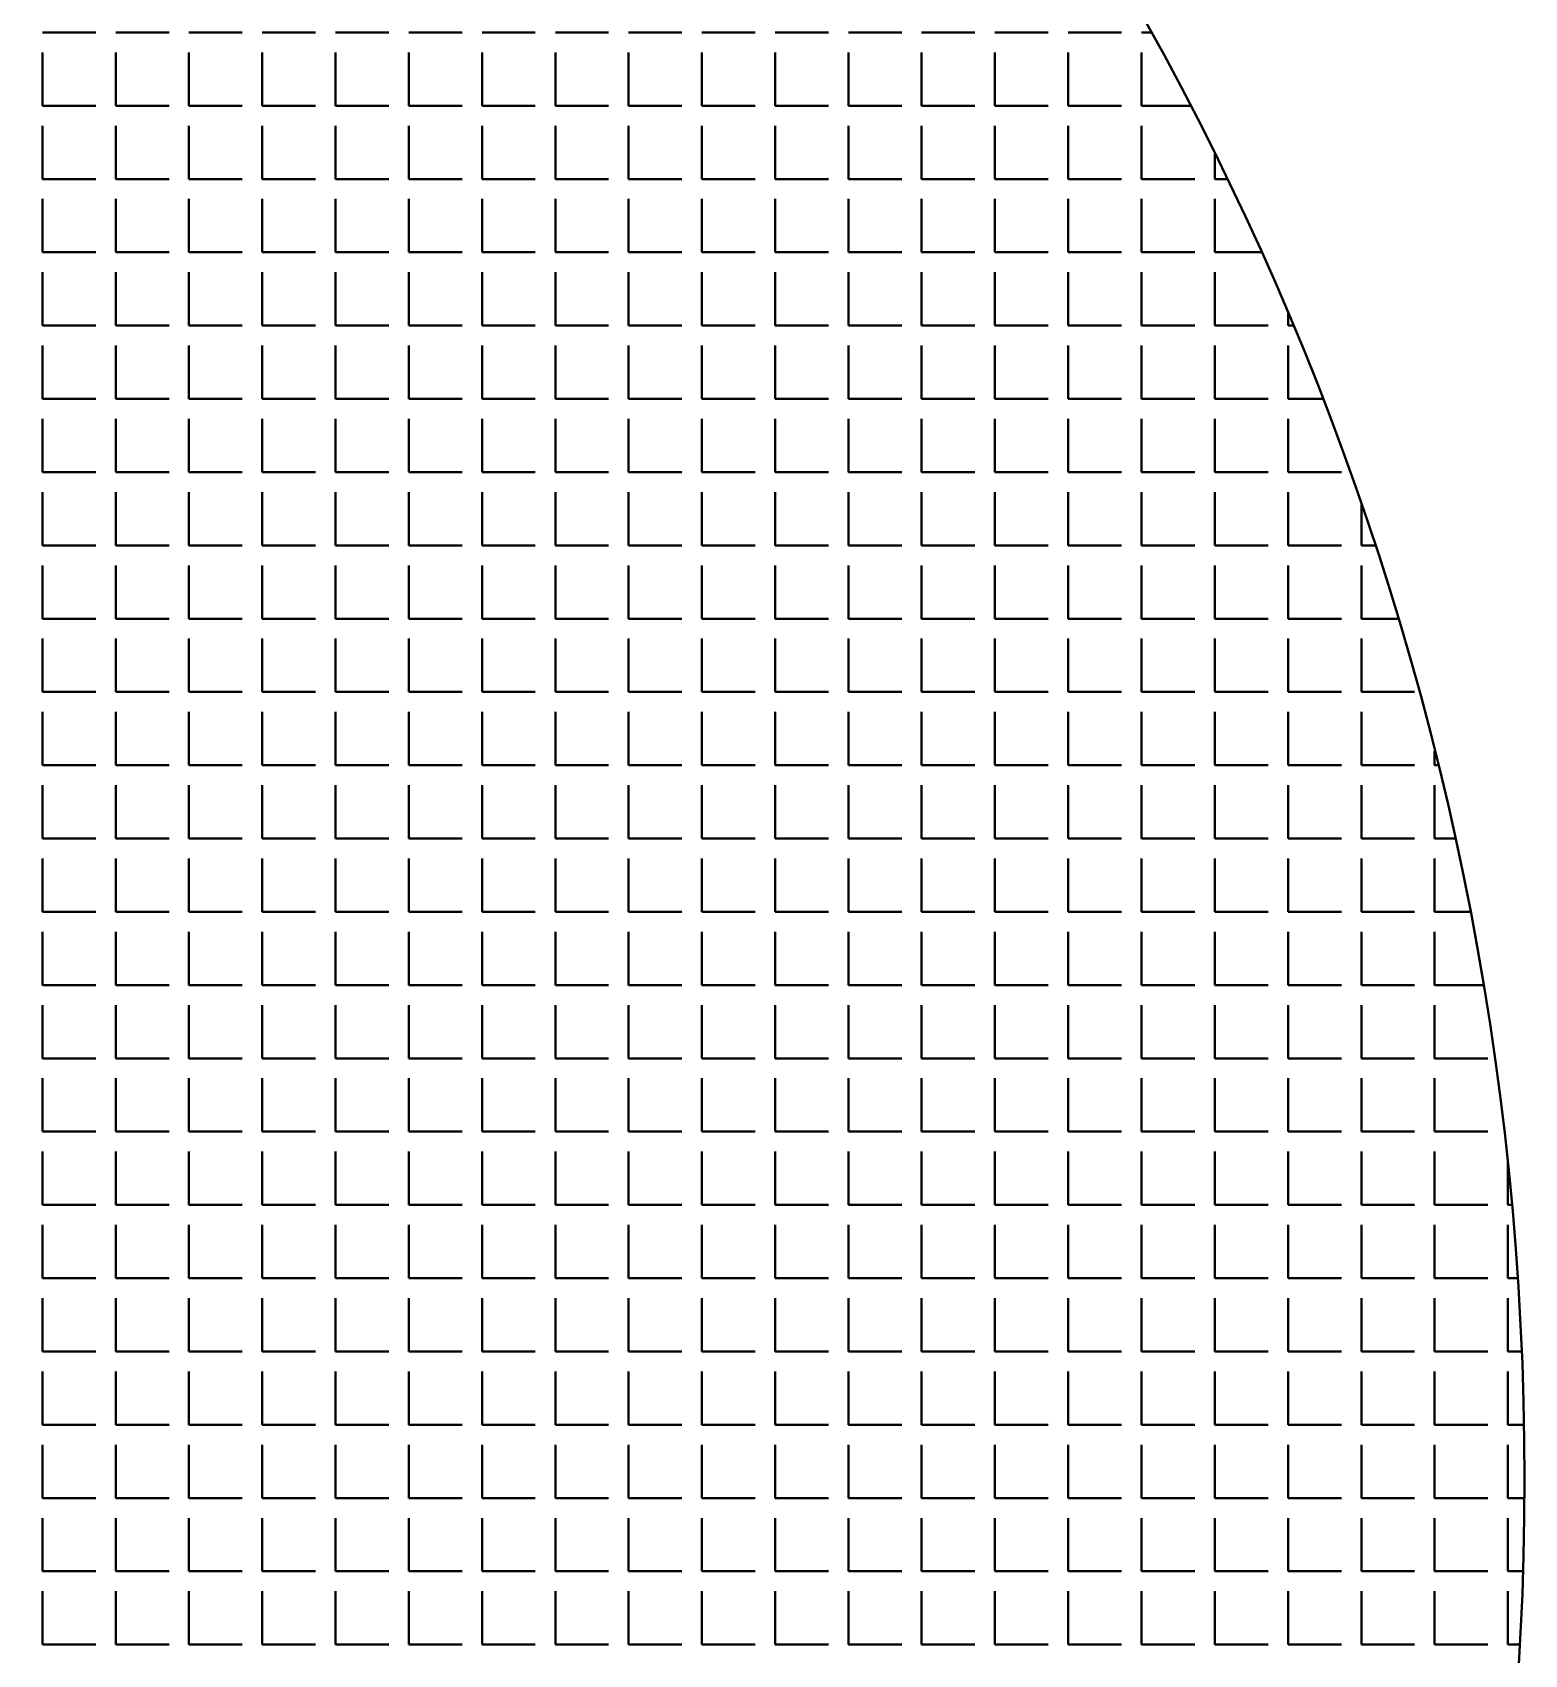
# Model space of a CAD drawing. Header units: millimetres. Extents: x 895788 to 1136524, y -21936 to 400945.
# Drawn here: x 929136.81 to 929153.58, y 271162.13 to 271180.36 of the extents above; entities that cross this region are included whole.
import ezdxf

# ---------------------------------------------------------------- set-up
doc = ezdxf.new("R2010")
doc.units = ezdxf.units.MM
doc.layers.add('GRANIT', color=10, linetype='Continuous', lineweight=30)

msp = doc.modelspace()

# ---------------------------------------------------------------- linework, layer by layer
at = {"layer": 'GRANIT', "color": 0, "linetype": 'Continuous', "lineweight": 40}
for p, q in [((929136.925, 271180.358), (929137.524, 271180.358)), ((929137.749, 271180.358), (929138.348, 271180.358)), ((929138.572, 271180.358), (929139.171, 271180.358)), ((929139.396, 271180.358), (929139.995, 271180.358)), ((929140.219, 271180.358), (929140.818, 271180.358)), ((929141.043, 271180.358), (929141.642, 271180.358)), ((929141.866, 271180.358), (929142.465, 271180.358)), ((929142.69, 271180.358), (929143.289, 271180.358)), ((929143.513, 271180.358), (929144.112, 271180.358)), ((929144.337, 271180.358), (929144.936, 271180.358)), ((929145.16, 271180.358), (929145.759, 271180.358)), ((929145.984, 271180.358), (929146.583, 271180.358)), ((929146.807, 271180.358), (929147.406, 271180.358)), ((929147.631, 271180.358), (929148.23, 271180.358)), ((929148.455, 271180.358), (929149.053, 271180.358)), ((929149.278, 271180.358), (929149.386, 271180.358)), ((929136.925, 271179.534), (929136.925, 271180.133)), ((929137.749, 271179.534), (929137.749, 271180.133)), ((929138.572, 271179.534), (929138.572, 271180.133)), ((929139.396, 271179.534), (929139.396, 271180.133)), ((929140.219, 271179.534), (929140.219, 271180.133)), ((929141.043, 271179.534), (929141.043, 271180.133)), ((929141.866, 271179.534), (929141.866, 271180.133)), ((929142.69, 271179.534), (929142.69, 271180.133)), ((929143.513, 271179.534), (929143.513, 271180.133)), ((929144.337, 271179.534), (929144.337, 271180.133)), ((929145.16, 271179.534), (929145.16, 271180.133)), ((929145.984, 271179.534), (929145.984, 271180.133)), ((929146.807, 271179.534), (929146.807, 271180.133)), ((929147.631, 271179.534), (929147.631, 271180.133)), ((929148.455, 271179.534), (929148.455, 271180.133)), ((929149.278, 271179.534), (929149.278, 271180.133)), ((929136.925, 271179.534), (929137.524, 271179.534)), ((929137.749, 271179.534), (929138.348, 271179.534)), ((929138.572, 271179.534), (929139.171, 271179.534)), ((929139.396, 271179.534), (929139.995, 271179.534)), ((929140.219, 271179.534), (929140.818, 271179.534)), ((929141.043, 271179.534), (929141.642, 271179.534)), ((929141.866, 271179.534), (929142.465, 271179.534)), ((929142.69, 271179.534), (929143.289, 271179.534)), ((929143.513, 271179.534), (929144.112, 271179.534)), ((929144.337, 271179.534), (929144.936, 271179.534)), ((929145.16, 271179.534), (929145.759, 271179.534)), ((929145.984, 271179.534), (929146.583, 271179.534)), ((929146.807, 271179.534), (929147.406, 271179.534)), ((929147.631, 271179.534), (929148.23, 271179.534)), ((929148.455, 271179.534), (929149.053, 271179.534)), ((929149.278, 271179.534), (929149.827, 271179.534)), ((929136.925, 271178.71), (929136.925, 271179.309)), ((929137.749, 271178.71), (929137.749, 271179.309)), ((929138.572, 271178.71), (929138.572, 271179.309)), ((929139.396, 271178.71), (929139.396, 271179.309)), ((929140.219, 271178.71), (929140.219, 271179.309)), ((929141.043, 271178.71), (929141.043, 271179.309)), ((929141.866, 271178.71), (929141.866, 271179.309)), ((929142.69, 271178.71), (929142.69, 271179.309)), ((929143.513, 271178.71), (929143.513, 271179.309)), ((929144.337, 271178.71), (929144.337, 271179.309)), ((929145.16, 271178.71), (929145.16, 271179.309)), ((929145.984, 271178.71), (929145.984, 271179.309)), ((929146.807, 271178.71), (929146.807, 271179.309)), ((929147.631, 271178.71), (929147.631, 271179.309)), ((929148.455, 271178.71), (929148.455, 271179.309)), ((929149.278, 271178.71), (929149.278, 271179.309)), ((929150.102, 271178.71), (929150.102, 271178.991)), ((929136.925, 271178.71), (929137.524, 271178.71)), ((929137.749, 271178.71), (929138.348, 271178.71)), ((929138.572, 271178.71), (929139.171, 271178.71)), ((929139.396, 271178.71), (929139.995, 271178.71)), ((929140.219, 271178.71), (929140.818, 271178.71)), ((929141.043, 271178.71), (929141.642, 271178.71)), ((929141.866, 271178.71), (929142.465, 271178.71)), ((929142.69, 271178.71), (929143.289, 271178.71)), ((929143.513, 271178.71), (929144.112, 271178.71)), ((929144.337, 271178.71), (929144.936, 271178.71)), ((929145.16, 271178.71), (929145.759, 271178.71)), ((929145.984, 271178.71), (929146.583, 271178.71)), ((929146.807, 271178.71), (929147.406, 271178.71)), ((929147.631, 271178.71), (929148.23, 271178.71)), ((929148.455, 271178.71), (929149.053, 271178.71)), ((929149.278, 271178.71), (929149.877, 271178.71)), ((929150.102, 271178.71), (929150.239, 271178.71)), ((929136.925, 271177.887), (929136.925, 271178.486)), ((929137.749, 271177.887), (929137.749, 271178.486)), ((929138.572, 271177.887), (929138.572, 271178.486)), ((929139.396, 271177.887), (929139.396, 271178.486)), ((929140.219, 271177.887), (929140.219, 271178.486)), ((929141.043, 271177.887), (929141.043, 271178.486)), ((929141.866, 271177.887), (929141.866, 271178.486)), ((929142.69, 271177.887), (929142.69, 271178.486)), ((929143.513, 271177.887), (929143.513, 271178.486)), ((929144.337, 271177.887), (929144.337, 271178.486)), ((929145.16, 271177.887), (929145.16, 271178.486)), ((929145.984, 271177.887), (929145.984, 271178.486)), ((929146.807, 271177.887), (929146.807, 271178.486)), ((929147.631, 271177.887), (929147.631, 271178.486)), ((929148.455, 271177.887), (929148.455, 271178.486)), ((929149.278, 271177.887), (929149.278, 271178.486)), ((929150.102, 271177.887), (929150.102, 271178.486)), ((929136.925, 271177.887), (929137.524, 271177.887)), ((929137.749, 271177.887), (929138.348, 271177.887)), ((929138.572, 271177.887), (929139.171, 271177.887)), ((929139.396, 271177.887), (929139.995, 271177.887)), ((929140.219, 271177.887), (929140.818, 271177.887)), ((929141.043, 271177.887), (929141.642, 271177.887)), ((929141.866, 271177.887), (929142.465, 271177.887)), ((929142.69, 271177.887), (929143.289, 271177.887)), ((929143.513, 271177.887), (929144.112, 271177.887)), ((929144.337, 271177.887), (929144.936, 271177.887)), ((929145.16, 271177.887), (929145.759, 271177.887)), ((929145.984, 271177.887), (929146.583, 271177.887)), ((929146.807, 271177.887), (929147.406, 271177.887)), ((929147.631, 271177.887), (929148.23, 271177.887)), ((929148.455, 271177.887), (929149.053, 271177.887)), ((929149.278, 271177.887), (929149.877, 271177.887)), ((929150.102, 271177.887), (929150.623, 271177.887)), ((929136.925, 271177.063), (929136.925, 271177.662)), ((929137.749, 271177.063), (929137.749, 271177.662)), ((929138.572, 271177.063), (929138.572, 271177.662)), ((929139.396, 271177.063), (929139.396, 271177.662)), ((929140.219, 271177.063), (929140.219, 271177.662)), ((929141.043, 271177.063), (929141.043, 271177.662)), ((929141.866, 271177.063), (929141.866, 271177.662)), ((929142.69, 271177.063), (929142.69, 271177.662)), ((929143.513, 271177.063), (929143.513, 271177.662)), ((929144.337, 271177.063), (929144.337, 271177.662)), ((929145.16, 271177.063), (929145.16, 271177.662)), ((929145.984, 271177.063), (929145.984, 271177.662)), ((929146.807, 271177.063), (929146.807, 271177.662)), ((929147.631, 271177.063), (929147.631, 271177.662)), ((929148.455, 271177.063), (929148.455, 271177.662)), ((929149.278, 271177.063), (929149.278, 271177.662)), ((929150.102, 271177.063), (929150.102, 271177.662)), ((929136.925, 271177.063), (929137.524, 271177.063)), ((929137.749, 271177.063), (929138.348, 271177.063)), ((929138.572, 271177.063), (929139.171, 271177.063)), ((929139.396, 271177.063), (929139.995, 271177.063)), ((929140.219, 271177.063), (929140.818, 271177.063)), ((929141.043, 271177.063), (929141.642, 271177.063)), ((929141.866, 271177.063), (929142.465, 271177.063)), ((929142.69, 271177.063), (929143.289, 271177.063)), ((929143.513, 271177.063), (929144.112, 271177.063)), ((929144.337, 271177.063), (929144.936, 271177.063)), ((929145.16, 271177.063), (929145.759, 271177.063)), ((929145.984, 271177.063), (929146.583, 271177.063)), ((929146.807, 271177.063), (929147.406, 271177.063)), ((929147.631, 271177.063), (929148.23, 271177.063)), ((929148.455, 271177.063), (929149.053, 271177.063)), ((929149.278, 271177.063), (929149.877, 271177.063)), ((929150.102, 271177.063), (929150.701, 271177.063)), ((929150.925, 271177.063), (929150.925, 271177.196)), ((929150.925, 271177.063), (929150.981, 271177.063)), ((929136.925, 271176.24), (929136.925, 271176.839)), ((929137.749, 271176.24), (929137.749, 271176.839)), ((929138.572, 271176.24), (929138.572, 271176.839)), ((929139.396, 271176.24), (929139.396, 271176.839)), ((929140.219, 271176.24), (929140.219, 271176.839)), ((929141.043, 271176.24), (929141.043, 271176.839)), ((929141.866, 271176.24), (929141.866, 271176.839)), ((929142.69, 271176.24), (929142.69, 271176.839)), ((929143.513, 271176.24), (929143.513, 271176.839)), ((929144.337, 271176.24), (929144.337, 271176.839)), ((929145.16, 271176.24), (929145.16, 271176.839)), ((929145.984, 271176.24), (929145.984, 271176.839)), ((929146.807, 271176.24), (929146.807, 271176.839)), ((929147.631, 271176.24), (929147.631, 271176.839)), ((929148.455, 271176.24), (929148.455, 271176.839)), ((929149.278, 271176.24), (929149.278, 271176.839)), ((929150.102, 271176.24), (929150.102, 271176.839)), ((929150.925, 271176.24), (929150.925, 271176.839)), ((929136.925, 271176.24), (929137.524, 271176.24)), ((929137.749, 271176.24), (929138.348, 271176.24)), ((929138.572, 271176.24), (929139.171, 271176.24)), ((929139.396, 271176.24), (929139.995, 271176.24)), ((929140.219, 271176.24), (929140.818, 271176.24)), ((929141.043, 271176.24), (929141.642, 271176.24)), ((929141.866, 271176.24), (929142.465, 271176.24)), ((929142.69, 271176.24), (929143.289, 271176.24)), ((929143.513, 271176.24), (929144.112, 271176.24)), ((929144.337, 271176.24), (929144.936, 271176.24)), ((929145.16, 271176.24), (929145.759, 271176.24)), ((929145.984, 271176.24), (929146.583, 271176.24)), ((929146.807, 271176.24), (929147.406, 271176.24)), ((929147.631, 271176.24), (929148.23, 271176.24)), ((929148.455, 271176.24), (929149.053, 271176.24)), ((929149.278, 271176.24), (929149.877, 271176.24)), ((929150.102, 271176.24), (929150.701, 271176.24)), ((929150.925, 271176.24), (929151.313, 271176.24)), ((929136.925, 271175.416), (929136.925, 271176.015)), ((929137.749, 271175.416), (929137.749, 271176.015)), ((929138.572, 271175.416), (929138.572, 271176.015)), ((929139.396, 271175.416), (929139.396, 271176.015)), ((929140.219, 271175.416), (929140.219, 271176.015)), ((929141.043, 271175.416), (929141.043, 271176.015)), ((929141.866, 271175.416), (929141.866, 271176.015)), ((929142.69, 271175.416), (929142.69, 271176.015)), ((929143.513, 271175.416), (929143.513, 271176.015)), ((929144.337, 271175.416), (929144.337, 271176.015)), ((929145.16, 271175.416), (929145.16, 271176.015)), ((929145.984, 271175.416), (929145.984, 271176.015)), ((929146.807, 271175.416), (929146.807, 271176.015)), ((929147.631, 271175.416), (929147.631, 271176.015)), ((929148.455, 271175.416), (929148.455, 271176.015)), ((929149.278, 271175.416), (929149.278, 271176.015)), ((929150.102, 271175.416), (929150.102, 271176.015)), ((929150.925, 271175.416), (929150.925, 271176.015)), ((929136.925, 271175.416), (929137.524, 271175.416)), ((929137.749, 271175.416), (929138.348, 271175.416)), ((929138.572, 271175.416), (929139.171, 271175.416)), ((929139.396, 271175.416), (929139.995, 271175.416)), ((929140.219, 271175.416), (929140.818, 271175.416)), ((929141.043, 271175.416), (929141.642, 271175.416)), ((929141.866, 271175.416), (929142.465, 271175.416)), ((929142.69, 271175.416), (929143.289, 271175.416)), ((929143.513, 271175.416), (929144.112, 271175.416)), ((929144.337, 271175.416), (929144.936, 271175.416)), ((929145.16, 271175.416), (929145.759, 271175.416)), ((929145.984, 271175.416), (929146.583, 271175.416)), ((929146.807, 271175.416), (929147.406, 271175.416)), ((929147.631, 271175.416), (929148.23, 271175.416)), ((929148.455, 271175.416), (929149.053, 271175.416)), ((929149.278, 271175.416), (929149.877, 271175.416)), ((929150.102, 271175.416), (929150.701, 271175.416)), ((929150.925, 271175.416), (929151.524, 271175.416)), ((929136.925, 271174.593), (929136.925, 271175.192)), ((929137.749, 271174.593), (929137.749, 271175.192)), ((929138.572, 271174.593), (929138.572, 271175.192)), ((929139.396, 271174.593), (929139.396, 271175.192)), ((929140.219, 271174.593), (929140.219, 271175.192)), ((929141.043, 271174.593), (929141.043, 271175.192)), ((929141.866, 271174.593), (929141.866, 271175.192)), ((929142.69, 271174.593), (929142.69, 271175.192)), ((929143.513, 271174.593), (929143.513, 271175.192)), ((929144.337, 271174.593), (929144.337, 271175.192)), ((929145.16, 271174.593), (929145.16, 271175.192)), ((929145.984, 271174.593), (929145.984, 271175.192)), ((929146.807, 271174.593), (929146.807, 271175.192)), ((929147.631, 271174.593), (929147.631, 271175.192)), ((929148.455, 271174.593), (929148.455, 271175.192)), ((929149.278, 271174.593), (929149.278, 271175.192)), ((929150.102, 271174.593), (929150.102, 271175.192)), ((929150.925, 271174.593), (929150.925, 271175.192)), ((929151.749, 271174.593), (929151.749, 271175.05)), ((929136.925, 271174.593), (929137.524, 271174.593)), ((929137.749, 271174.593), (929138.348, 271174.593)), ((929138.572, 271174.593), (929139.171, 271174.593)), ((929139.396, 271174.593), (929139.995, 271174.593)), ((929140.219, 271174.593), (929140.818, 271174.593)), ((929141.043, 271174.593), (929141.642, 271174.593)), ((929141.866, 271174.593), (929142.465, 271174.593)), ((929142.69, 271174.593), (929143.289, 271174.593)), ((929143.513, 271174.593), (929144.112, 271174.593)), ((929144.337, 271174.593), (929144.936, 271174.593)), ((929145.16, 271174.593), (929145.759, 271174.593)), ((929145.984, 271174.593), (929146.583, 271174.593)), ((929146.807, 271174.593), (929147.406, 271174.593)), ((929147.631, 271174.593), (929148.23, 271174.593)), ((929148.455, 271174.593), (929149.053, 271174.593)), ((929149.278, 271174.593), (929149.877, 271174.593)), ((929150.102, 271174.593), (929150.701, 271174.593)), ((929150.925, 271174.593), (929151.524, 271174.593)), ((929151.749, 271174.593), (929151.903, 271174.593)), ((929136.925, 271173.769), (929136.925, 271174.368)), ((929137.749, 271173.769), (929137.749, 271174.368)), ((929138.572, 271173.769), (929138.572, 271174.368)), ((929139.396, 271173.769), (929139.396, 271174.368)), ((929140.219, 271173.769), (929140.219, 271174.368)), ((929141.043, 271173.769), (929141.043, 271174.368)), ((929141.866, 271173.769), (929141.866, 271174.368)), ((929142.69, 271173.769), (929142.69, 271174.368)), ((929143.513, 271173.769), (929143.513, 271174.368)), ((929144.337, 271173.769), (929144.337, 271174.368)), ((929145.16, 271173.769), (929145.16, 271174.368)), ((929145.984, 271173.769), (929145.984, 271174.368)), ((929146.807, 271173.769), (929146.807, 271174.368)), ((929147.631, 271173.769), (929147.631, 271174.368)), ((929148.455, 271173.769), (929148.455, 271174.368)), ((929149.278, 271173.769), (929149.278, 271174.368)), ((929150.102, 271173.769), (929150.102, 271174.368)), ((929150.925, 271173.769), (929150.925, 271174.368)), ((929151.749, 271173.769), (929151.749, 271174.368)), ((929136.925, 271173.769), (929137.524, 271173.769)), ((929137.749, 271173.769), (929138.348, 271173.769)), ((929138.572, 271173.769), (929139.171, 271173.769)), ((929139.396, 271173.769), (929139.995, 271173.769)), ((929140.219, 271173.769), (929140.818, 271173.769)), ((929141.043, 271173.769), (929141.642, 271173.769)), ((929141.866, 271173.769), (929142.465, 271173.769)), ((929142.69, 271173.769), (929143.289, 271173.769)), ((929143.513, 271173.769), (929144.112, 271173.769)), ((929144.337, 271173.769), (929144.936, 271173.769)), ((929145.16, 271173.769), (929145.759, 271173.769)), ((929145.984, 271173.769), (929146.583, 271173.769)), ((929146.807, 271173.769), (929147.406, 271173.769)), ((929147.631, 271173.769), (929148.23, 271173.769)), ((929148.455, 271173.769), (929149.053, 271173.769)), ((929149.278, 271173.769), (929149.877, 271173.769)), ((929150.102, 271173.769), (929150.701, 271173.769)), ((929150.925, 271173.769), (929151.524, 271173.769)), ((929151.749, 271173.769), (929152.162, 271173.769)), ((929136.925, 271172.946), (929136.925, 271173.545)), ((929137.749, 271172.946), (929137.749, 271173.545)), ((929138.572, 271172.946), (929138.572, 271173.545)), ((929139.396, 271172.946), (929139.396, 271173.545)), ((929140.219, 271172.946), (929140.219, 271173.545)), ((929141.043, 271172.946), (929141.043, 271173.545)), ((929141.866, 271172.946), (929141.866, 271173.545)), ((929142.69, 271172.946), (929142.69, 271173.545)), ((929143.513, 271172.946), (929143.513, 271173.545)), ((929144.337, 271172.946), (929144.337, 271173.545)), ((929145.16, 271172.946), (929145.16, 271173.545)), ((929145.984, 271172.946), (929145.984, 271173.545)), ((929146.807, 271172.946), (929146.807, 271173.545)), ((929147.631, 271172.946), (929147.631, 271173.545)), ((929148.455, 271172.946), (929148.455, 271173.545)), ((929149.278, 271172.946), (929149.278, 271173.545)), ((929150.102, 271172.946), (929150.102, 271173.545)), ((929150.925, 271172.946), (929150.925, 271173.545)), ((929151.749, 271172.946), (929151.749, 271173.545)), ((929136.925, 271172.946), (929137.524, 271172.946)), ((929137.749, 271172.946), (929138.348, 271172.946)), ((929138.572, 271172.946), (929139.171, 271172.946)), ((929139.396, 271172.946), (929139.995, 271172.946)), ((929140.219, 271172.946), (929140.818, 271172.946)), ((929141.043, 271172.946), (929141.642, 271172.946)), ((929141.866, 271172.946), (929142.465, 271172.946)), ((929142.69, 271172.946), (929143.289, 271172.946)), ((929143.513, 271172.946), (929144.112, 271172.946)), ((929144.337, 271172.946), (929144.936, 271172.946)), ((929145.16, 271172.946), (929145.759, 271172.946)), ((929145.984, 271172.946), (929146.583, 271172.946)), ((929146.807, 271172.946), (929147.406, 271172.946)), ((929147.631, 271172.946), (929148.23, 271172.946)), ((929148.455, 271172.946), (929149.053, 271172.946)), ((929149.278, 271172.946), (929149.877, 271172.946)), ((929150.102, 271172.946), (929150.701, 271172.946)), ((929150.925, 271172.946), (929151.524, 271172.946)), ((929151.749, 271172.946), (929152.348, 271172.946)), ((929136.925, 271172.122), (929136.925, 271172.721)), ((929137.749, 271172.122), (929137.749, 271172.721)), ((929138.572, 271172.122), (929138.572, 271172.721)), ((929139.396, 271172.122), (929139.396, 271172.721)), ((929140.219, 271172.122), (929140.219, 271172.721)), ((929141.043, 271172.122), (929141.043, 271172.721)), ((929141.866, 271172.122), (929141.866, 271172.721)), ((929142.69, 271172.122), (929142.69, 271172.721)), ((929143.513, 271172.122), (929143.513, 271172.721)), ((929144.337, 271172.122), (929144.337, 271172.721)), ((929145.16, 271172.122), (929145.16, 271172.721)), ((929145.984, 271172.122), (929145.984, 271172.721)), ((929146.807, 271172.122), (929146.807, 271172.721)), ((929147.631, 271172.122), (929147.631, 271172.721)), ((929148.455, 271172.122), (929148.455, 271172.721)), ((929149.278, 271172.122), (929149.278, 271172.721)), ((929150.102, 271172.122), (929150.102, 271172.721)), ((929150.925, 271172.122), (929150.925, 271172.721)), ((929151.749, 271172.122), (929151.749, 271172.721)), ((929136.925, 271172.122), (929137.524, 271172.122)), ((929137.749, 271172.122), (929138.348, 271172.122)), ((929138.572, 271172.122), (929139.171, 271172.122)), ((929139.396, 271172.122), (929139.995, 271172.122)), ((929140.219, 271172.122), (929140.818, 271172.122)), ((929141.043, 271172.122), (929141.642, 271172.122)), ((929141.866, 271172.122), (929142.465, 271172.122)), ((929142.69, 271172.122), (929143.289, 271172.122)), ((929143.513, 271172.122), (929144.112, 271172.122)), ((929144.337, 271172.122), (929144.936, 271172.122)), ((929145.16, 271172.122), (929145.759, 271172.122)), ((929145.984, 271172.122), (929146.583, 271172.122)), ((929146.807, 271172.122), (929147.406, 271172.122)), ((929147.631, 271172.122), (929148.23, 271172.122)), ((929148.455, 271172.122), (929149.053, 271172.122)), ((929149.278, 271172.122), (929149.877, 271172.122)), ((929150.102, 271172.122), (929150.701, 271172.122)), ((929150.925, 271172.122), (929151.524, 271172.122)), ((929151.749, 271172.122), (929152.348, 271172.122)), ((929152.572, 271172.122), (929152.572, 271172.281)), ((929152.572, 271172.122), (929152.612, 271172.122)), ((929136.925, 271171.299), (929136.925, 271171.898)), ((929137.749, 271171.299), (929137.749, 271171.898)), ((929138.572, 271171.299), (929138.572, 271171.898)), ((929139.396, 271171.299), (929139.396, 271171.898)), ((929140.219, 271171.299), (929140.219, 271171.898)), ((929141.043, 271171.299), (929141.043, 271171.898)), ((929141.866, 271171.299), (929141.866, 271171.898)), ((929142.69, 271171.299), (929142.69, 271171.898)), ((929143.513, 271171.299), (929143.513, 271171.898)), ((929144.337, 271171.299), (929144.337, 271171.898)), ((929145.16, 271171.299), (929145.16, 271171.898)), ((929145.984, 271171.299), (929145.984, 271171.898)), ((929146.807, 271171.299), (929146.807, 271171.898)), ((929147.631, 271171.299), (929147.631, 271171.898)), ((929148.455, 271171.299), (929148.455, 271171.898)), ((929149.278, 271171.299), (929149.278, 271171.898)), ((929150.102, 271171.299), (929150.102, 271171.898)), ((929150.925, 271171.299), (929150.925, 271171.898)), ((929151.749, 271171.299), (929151.749, 271171.898)), ((929152.572, 271171.299), (929152.572, 271171.898)), ((929136.925, 271171.299), (929137.524, 271171.299)), ((929137.749, 271171.299), (929138.348, 271171.299)), ((929138.572, 271171.299), (929139.171, 271171.299)), ((929139.396, 271171.299), (929139.995, 271171.299)), ((929140.219, 271171.299), (929140.818, 271171.299)), ((929141.043, 271171.299), (929141.642, 271171.299)), ((929141.866, 271171.299), (929142.465, 271171.299)), ((929142.69, 271171.299), (929143.289, 271171.299)), ((929143.513, 271171.299), (929144.112, 271171.299)), ((929144.337, 271171.299), (929144.936, 271171.299)), ((929145.16, 271171.299), (929145.759, 271171.299)), ((929145.984, 271171.299), (929146.583, 271171.299)), ((929146.807, 271171.299), (929147.406, 271171.299)), ((929147.631, 271171.299), (929148.23, 271171.299)), ((929148.455, 271171.299), (929149.053, 271171.299)), ((929149.278, 271171.299), (929149.877, 271171.299)), ((929150.102, 271171.299), (929150.701, 271171.299)), ((929150.925, 271171.299), (929151.524, 271171.299)), ((929151.749, 271171.299), (929152.348, 271171.299)), ((929152.572, 271171.299), (929152.803, 271171.299)), ((929136.925, 271170.475), (929136.925, 271171.074)), ((929137.749, 271170.475), (929137.749, 271171.074)), ((929138.572, 271170.475), (929138.572, 271171.074)), ((929139.396, 271170.475), (929139.396, 271171.074)), ((929140.219, 271170.475), (929140.219, 271171.074)), ((929141.043, 271170.475), (929141.043, 271171.074)), ((929141.866, 271170.475), (929141.866, 271171.074)), ((929142.69, 271170.475), (929142.69, 271171.074)), ((929143.513, 271170.475), (929143.513, 271171.074)), ((929144.337, 271170.475), (929144.337, 271171.074)), ((929145.16, 271170.475), (929145.16, 271171.074)), ((929145.984, 271170.475), (929145.984, 271171.074)), ((929146.807, 271170.475), (929146.807, 271171.074)), ((929147.631, 271170.475), (929147.631, 271171.074)), ((929148.455, 271170.475), (929148.455, 271171.074)), ((929149.278, 271170.475), (929149.278, 271171.074)), ((929150.102, 271170.475), (929150.102, 271171.074)), ((929150.925, 271170.475), (929150.925, 271171.074)), ((929151.749, 271170.475), (929151.749, 271171.074)), ((929152.572, 271170.475), (929152.572, 271171.074)), ((929136.925, 271170.475), (929137.524, 271170.475)), ((929137.749, 271170.475), (929138.348, 271170.475)), ((929138.572, 271170.475), (929139.171, 271170.475)), ((929139.396, 271170.475), (929139.995, 271170.475)), ((929140.219, 271170.475), (929140.818, 271170.475)), ((929141.043, 271170.475), (929141.642, 271170.475)), ((929141.866, 271170.475), (929142.465, 271170.475)), ((929142.69, 271170.475), (929143.289, 271170.475)), ((929143.513, 271170.475), (929144.112, 271170.475)), ((929144.337, 271170.475), (929144.936, 271170.475)), ((929145.16, 271170.475), (929145.759, 271170.475)), ((929145.984, 271170.475), (929146.583, 271170.475)), ((929146.807, 271170.475), (929147.406, 271170.475)), ((929147.631, 271170.475), (929148.23, 271170.475)), ((929148.455, 271170.475), (929149.053, 271170.475)), ((929149.278, 271170.475), (929149.877, 271170.475)), ((929150.102, 271170.475), (929150.701, 271170.475)), ((929150.925, 271170.475), (929151.524, 271170.475)), ((929151.749, 271170.475), (929152.348, 271170.475)), ((929152.572, 271170.475), (929152.973, 271170.475)), ((929136.925, 271169.652), (929136.925, 271170.251)), ((929137.749, 271169.652), (929137.749, 271170.251)), ((929138.572, 271169.652), (929138.572, 271170.251)), ((929139.396, 271169.652), (929139.396, 271170.251)), ((929140.219, 271169.652), (929140.219, 271170.251)), ((929141.043, 271169.652), (929141.043, 271170.251)), ((929141.866, 271169.652), (929141.866, 271170.251)), ((929142.69, 271169.652), (929142.69, 271170.251)), ((929143.513, 271169.652), (929143.513, 271170.251)), ((929144.337, 271169.652), (929144.337, 271170.251)), ((929145.16, 271169.652), (929145.16, 271170.251)), ((929145.984, 271169.652), (929145.984, 271170.251)), ((929146.807, 271169.652), (929146.807, 271170.251)), ((929147.631, 271169.652), (929147.631, 271170.251)), ((929148.455, 271169.652), (929148.455, 271170.251)), ((929149.278, 271169.652), (929149.278, 271170.251)), ((929150.102, 271169.652), (929150.102, 271170.251)), ((929150.925, 271169.652), (929150.925, 271170.251)), ((929151.749, 271169.652), (929151.749, 271170.251)), ((929152.572, 271169.652), (929152.572, 271170.251)), ((929136.925, 271169.652), (929137.524, 271169.652)), ((929137.749, 271169.652), (929138.348, 271169.652)), ((929138.572, 271169.652), (929139.171, 271169.652)), ((929139.396, 271169.652), (929139.995, 271169.652)), ((929140.219, 271169.652), (929140.818, 271169.652)), ((929141.043, 271169.652), (929141.642, 271169.652)), ((929141.866, 271169.652), (929142.465, 271169.652)), ((929142.69, 271169.652), (929143.289, 271169.652)), ((929143.513, 271169.652), (929144.112, 271169.652)), ((929144.337, 271169.652), (929144.936, 271169.652)), ((929145.16, 271169.652), (929145.759, 271169.652)), ((929145.984, 271169.652), (929146.583, 271169.652)), ((929146.807, 271169.652), (929147.406, 271169.652)), ((929147.631, 271169.652), (929148.23, 271169.652)), ((929148.455, 271169.652), (929149.053, 271169.652)), ((929149.278, 271169.652), (929149.877, 271169.652)), ((929150.102, 271169.652), (929150.701, 271169.652)), ((929150.925, 271169.652), (929151.524, 271169.652)), ((929151.749, 271169.652), (929152.348, 271169.652)), ((929152.572, 271169.652), (929153.122, 271169.652)), ((929136.925, 271168.828), (929136.925, 271169.427)), ((929137.749, 271168.828), (929137.749, 271169.427)), ((929138.572, 271168.828), (929138.572, 271169.427)), ((929139.396, 271168.828), (929139.396, 271169.427)), ((929140.219, 271168.828), (929140.219, 271169.427)), ((929141.043, 271168.828), (929141.043, 271169.427)), ((929141.866, 271168.828), (929141.866, 271169.427)), ((929142.69, 271168.828), (929142.69, 271169.427)), ((929143.513, 271168.828), (929143.513, 271169.427)), ((929144.337, 271168.828), (929144.337, 271169.427)), ((929145.16, 271168.828), (929145.16, 271169.427)), ((929145.984, 271168.828), (929145.984, 271169.427)), ((929146.807, 271168.828), (929146.807, 271169.427)), ((929147.631, 271168.828), (929147.631, 271169.427)), ((929148.455, 271168.828), (929148.455, 271169.427)), ((929149.278, 271168.828), (929149.278, 271169.427)), ((929150.102, 271168.828), (929150.102, 271169.427)), ((929150.925, 271168.828), (929150.925, 271169.427)), ((929151.749, 271168.828), (929151.749, 271169.427)), ((929152.572, 271168.828), (929152.572, 271169.427)), ((929136.925, 271168.828), (929137.524, 271168.828)), ((929137.749, 271168.828), (929138.348, 271168.828)), ((929138.572, 271168.828), (929139.171, 271168.828)), ((929139.396, 271168.828), (929139.995, 271168.828)), ((929140.219, 271168.828), (929140.818, 271168.828)), ((929141.043, 271168.828), (929141.642, 271168.828)), ((929141.866, 271168.828), (929142.465, 271168.828)), ((929142.69, 271168.828), (929143.289, 271168.828)), ((929143.513, 271168.828), (929144.112, 271168.828)), ((929144.337, 271168.828), (929144.936, 271168.828)), ((929145.16, 271168.828), (929145.759, 271168.828)), ((929145.984, 271168.828), (929146.583, 271168.828)), ((929146.807, 271168.828), (929147.406, 271168.828)), ((929147.631, 271168.828), (929148.23, 271168.828)), ((929148.455, 271168.828), (929149.053, 271168.828)), ((929149.278, 271168.828), (929149.877, 271168.828)), ((929150.102, 271168.828), (929150.701, 271168.828)), ((929150.925, 271168.828), (929151.524, 271168.828)), ((929151.749, 271168.828), (929152.348, 271168.828)), ((929152.572, 271168.828), (929153.171, 271168.828)), ((929136.925, 271168.005), (929136.925, 271168.604)), ((929137.749, 271168.005), (929137.749, 271168.604)), ((929138.572, 271168.005), (929138.572, 271168.604)), ((929139.396, 271168.005), (929139.396, 271168.604)), ((929140.219, 271168.005), (929140.219, 271168.604)), ((929141.043, 271168.005), (929141.043, 271168.604)), ((929141.866, 271168.005), (929141.866, 271168.604)), ((929142.69, 271168.005), (929142.69, 271168.604)), ((929143.513, 271168.005), (929143.513, 271168.604)), ((929144.337, 271168.005), (929144.337, 271168.604)), ((929145.16, 271168.005), (929145.16, 271168.604)), ((929145.984, 271168.005), (929145.984, 271168.604)), ((929146.807, 271168.005), (929146.807, 271168.604)), ((929147.631, 271168.005), (929147.631, 271168.604)), ((929148.455, 271168.005), (929148.455, 271168.604)), ((929149.278, 271168.005), (929149.278, 271168.604)), ((929150.102, 271168.005), (929150.102, 271168.604)), ((929150.925, 271168.005), (929150.925, 271168.604)), ((929151.749, 271168.005), (929151.749, 271168.604)), ((929152.572, 271168.005), (929152.572, 271168.604)), ((929136.925, 271168.005), (929137.524, 271168.005)), ((929137.749, 271168.005), (929138.348, 271168.005)), ((929138.572, 271168.005), (929139.171, 271168.005)), ((929139.396, 271168.005), (929139.995, 271168.005)), ((929140.219, 271168.005), (929140.818, 271168.005)), ((929141.043, 271168.005), (929141.642, 271168.005)), ((929141.866, 271168.005), (929142.465, 271168.005)), ((929142.69, 271168.005), (929143.289, 271168.005)), ((929143.513, 271168.005), (929144.112, 271168.005)), ((929144.337, 271168.005), (929144.936, 271168.005)), ((929145.16, 271168.005), (929145.759, 271168.005)), ((929145.984, 271168.005), (929146.583, 271168.005)), ((929146.807, 271168.005), (929147.406, 271168.005)), ((929147.631, 271168.005), (929148.23, 271168.005)), ((929148.455, 271168.005), (929149.053, 271168.005)), ((929149.278, 271168.005), (929149.877, 271168.005)), ((929150.102, 271168.005), (929150.701, 271168.005)), ((929150.925, 271168.005), (929151.524, 271168.005)), ((929151.749, 271168.005), (929152.348, 271168.005)), ((929152.572, 271168.005), (929153.171, 271168.005)), ((929136.925, 271167.181), (929136.925, 271167.78)), ((929137.749, 271167.181), (929137.749, 271167.78)), ((929138.572, 271167.181), (929138.572, 271167.78)), ((929139.396, 271167.181), (929139.396, 271167.78)), ((929140.219, 271167.181), (929140.219, 271167.78)), ((929141.043, 271167.181), (929141.043, 271167.78)), ((929141.866, 271167.181), (929141.866, 271167.78)), ((929142.69, 271167.181), (929142.69, 271167.78)), ((929143.513, 271167.181), (929143.513, 271167.78)), ((929144.337, 271167.181), (929144.337, 271167.78)), ((929145.16, 271167.181), (929145.16, 271167.78)), ((929145.984, 271167.181), (929145.984, 271167.78)), ((929146.807, 271167.181), (929146.807, 271167.78)), ((929147.631, 271167.181), (929147.631, 271167.78)), ((929148.455, 271167.181), (929148.455, 271167.78)), ((929149.278, 271167.181), (929149.278, 271167.78)), ((929150.102, 271167.181), (929150.102, 271167.78)), ((929150.925, 271167.181), (929150.925, 271167.78)), ((929151.749, 271167.181), (929151.749, 271167.78)), ((929152.572, 271167.181), (929152.572, 271167.78)), ((929153.396, 271167.181), (929153.396, 271167.648)), ((929136.925, 271167.181), (929137.524, 271167.181)), ((929137.749, 271167.181), (929138.348, 271167.181)), ((929138.572, 271167.181), (929139.171, 271167.181)), ((929139.396, 271167.181), (929139.995, 271167.181)), ((929140.219, 271167.181), (929140.818, 271167.181)), ((929141.043, 271167.181), (929141.642, 271167.181)), ((929141.866, 271167.181), (929142.465, 271167.181)), ((929142.69, 271167.181), (929143.289, 271167.181)), ((929143.513, 271167.181), (929144.112, 271167.181)), ((929144.337, 271167.181), (929144.936, 271167.181)), ((929145.16, 271167.181), (929145.759, 271167.181)), ((929145.984, 271167.181), (929146.583, 271167.181)), ((929146.807, 271167.181), (929147.406, 271167.181)), ((929147.631, 271167.181), (929148.23, 271167.181)), ((929148.455, 271167.181), (929149.053, 271167.181)), ((929149.278, 271167.181), (929149.877, 271167.181)), ((929150.102, 271167.181), (929150.701, 271167.181)), ((929150.925, 271167.181), (929151.524, 271167.181)), ((929151.749, 271167.181), (929152.348, 271167.181)), ((929152.572, 271167.181), (929153.171, 271167.181)), ((929153.396, 271167.181), (929153.442, 271167.181)), ((929136.925, 271166.358), (929136.925, 271166.956)), ((929137.749, 271166.358), (929137.749, 271166.956)), ((929138.572, 271166.358), (929138.572, 271166.956)), ((929139.396, 271166.358), (929139.396, 271166.956)), ((929140.219, 271166.358), (929140.219, 271166.956)), ((929141.043, 271166.358), (929141.043, 271166.956)), ((929141.866, 271166.358), (929141.866, 271166.956)), ((929142.69, 271166.358), (929142.69, 271166.956)), ((929143.513, 271166.358), (929143.513, 271166.956)), ((929144.337, 271166.358), (929144.337, 271166.956)), ((929145.16, 271166.358), (929145.16, 271166.956)), ((929145.984, 271166.358), (929145.984, 271166.956)), ((929146.807, 271166.358), (929146.807, 271166.956)), ((929147.631, 271166.358), (929147.631, 271166.956)), ((929148.455, 271166.358), (929148.455, 271166.956)), ((929149.278, 271166.358), (929149.278, 271166.956)), ((929150.102, 271166.358), (929150.102, 271166.956)), ((929150.925, 271166.358), (929150.925, 271166.956)), ((929151.749, 271166.358), (929151.749, 271166.956)), ((929152.572, 271166.358), (929152.572, 271166.956)), ((929153.396, 271166.358), (929153.396, 271166.956)), ((929136.925, 271166.358), (929137.524, 271166.358)), ((929137.749, 271166.358), (929138.348, 271166.358)), ((929138.572, 271166.358), (929139.171, 271166.358)), ((929139.396, 271166.358), (929139.995, 271166.358)), ((929140.219, 271166.358), (929140.818, 271166.358)), ((929141.043, 271166.358), (929141.642, 271166.358)), ((929141.866, 271166.358), (929142.465, 271166.358)), ((929142.69, 271166.358), (929143.289, 271166.358)), ((929143.513, 271166.358), (929144.112, 271166.358)), ((929144.337, 271166.358), (929144.936, 271166.358)), ((929145.16, 271166.358), (929145.759, 271166.358)), ((929145.984, 271166.358), (929146.583, 271166.358)), ((929146.807, 271166.358), (929147.406, 271166.358)), ((929147.631, 271166.358), (929148.23, 271166.358)), ((929148.455, 271166.358), (929149.053, 271166.358)), ((929149.278, 271166.358), (929149.877, 271166.358)), ((929150.102, 271166.358), (929150.701, 271166.358)), ((929150.925, 271166.358), (929151.524, 271166.358)), ((929151.749, 271166.358), (929152.348, 271166.358)), ((929152.572, 271166.358), (929153.171, 271166.358)), ((929153.396, 271166.358), (929153.508, 271166.358)), ((929136.925, 271165.534), (929136.925, 271166.133)), ((929137.749, 271165.534), (929137.749, 271166.133)), ((929138.572, 271165.534), (929138.572, 271166.133)), ((929139.396, 271165.534), (929139.396, 271166.133)), ((929140.219, 271165.534), (929140.219, 271166.133)), ((929141.043, 271165.534), (929141.043, 271166.133)), ((929141.866, 271165.534), (929141.866, 271166.133)), ((929142.69, 271165.534), (929142.69, 271166.133)), ((929143.513, 271165.534), (929143.513, 271166.133)), ((929144.337, 271165.534), (929144.337, 271166.133)), ((929145.16, 271165.534), (929145.16, 271166.133)), ((929145.984, 271165.534), (929145.984, 271166.133)), ((929146.807, 271165.534), (929146.807, 271166.133)), ((929147.631, 271165.534), (929147.631, 271166.133)), ((929148.455, 271165.534), (929148.455, 271166.133)), ((929149.278, 271165.534), (929149.278, 271166.133)), ((929150.102, 271165.534), (929150.102, 271166.133)), ((929150.925, 271165.534), (929150.925, 271166.133)), ((929151.749, 271165.534), (929151.749, 271166.133)), ((929152.572, 271165.534), (929152.572, 271166.133)), ((929153.396, 271165.534), (929153.396, 271166.133)), ((929136.925, 271165.534), (929137.524, 271165.534)), ((929137.749, 271165.534), (929138.348, 271165.534)), ((929138.572, 271165.534), (929139.171, 271165.534)), ((929139.396, 271165.534), (929139.995, 271165.534)), ((929140.219, 271165.534), (929140.818, 271165.534)), ((929141.043, 271165.534), (929141.642, 271165.534)), ((929141.866, 271165.534), (929142.465, 271165.534)), ((929142.69, 271165.534), (929143.289, 271165.534)), ((929143.513, 271165.534), (929144.112, 271165.534)), ((929144.337, 271165.534), (929144.936, 271165.534)), ((929145.16, 271165.534), (929145.759, 271165.534)), ((929145.984, 271165.534), (929146.583, 271165.534)), ((929146.807, 271165.534), (929147.406, 271165.534)), ((929147.631, 271165.534), (929148.23, 271165.534)), ((929148.455, 271165.534), (929149.053, 271165.534)), ((929149.278, 271165.534), (929149.877, 271165.534)), ((929150.102, 271165.534), (929150.701, 271165.534)), ((929150.925, 271165.534), (929151.524, 271165.534)), ((929151.749, 271165.534), (929152.348, 271165.534)), ((929152.572, 271165.534), (929153.171, 271165.534)), ((929153.396, 271165.534), (929153.553, 271165.534)), ((929136.925, 271164.71), (929136.925, 271165.309)), ((929137.749, 271164.71), (929137.749, 271165.309)), ((929138.572, 271164.71), (929138.572, 271165.309)), ((929139.396, 271164.71), (929139.396, 271165.309)), ((929140.219, 271164.71), (929140.219, 271165.309)), ((929141.043, 271164.71), (929141.043, 271165.309)), ((929141.866, 271164.71), (929141.866, 271165.309)), ((929142.69, 271164.71), (929142.69, 271165.309)), ((929143.513, 271164.71), (929143.513, 271165.309)), ((929144.337, 271164.71), (929144.337, 271165.309)), ((929145.16, 271164.71), (929145.16, 271165.309)), ((929145.984, 271164.71), (929145.984, 271165.309)), ((929146.807, 271164.71), (929146.807, 271165.309)), ((929147.631, 271164.71), (929147.631, 271165.309)), ((929148.455, 271164.71), (929148.455, 271165.309)), ((929149.278, 271164.71), (929149.278, 271165.309)), ((929150.102, 271164.71), (929150.102, 271165.309)), ((929150.925, 271164.71), (929150.925, 271165.309)), ((929151.749, 271164.71), (929151.749, 271165.309)), ((929152.572, 271164.71), (929152.572, 271165.309)), ((929153.396, 271164.71), (929153.396, 271165.309)), ((929136.925, 271164.71), (929137.524, 271164.71)), ((929137.749, 271164.71), (929138.348, 271164.71)), ((929138.572, 271164.71), (929139.171, 271164.71)), ((929139.396, 271164.71), (929139.995, 271164.71)), ((929140.219, 271164.71), (929140.818, 271164.71)), ((929141.043, 271164.71), (929141.642, 271164.71)), ((929141.866, 271164.71), (929142.465, 271164.71)), ((929142.69, 271164.71), (929143.289, 271164.71)), ((929143.513, 271164.71), (929144.112, 271164.71)), ((929144.337, 271164.71), (929144.936, 271164.71)), ((929145.16, 271164.71), (929145.759, 271164.71)), ((929145.984, 271164.71), (929146.583, 271164.71)), ((929146.807, 271164.71), (929147.406, 271164.71)), ((929147.631, 271164.71), (929148.23, 271164.71)), ((929148.455, 271164.71), (929149.053, 271164.71)), ((929149.278, 271164.71), (929149.877, 271164.71)), ((929150.102, 271164.71), (929150.701, 271164.71)), ((929150.925, 271164.71), (929151.524, 271164.71)), ((929151.749, 271164.71), (929152.348, 271164.71)), ((929152.572, 271164.71), (929153.171, 271164.71)), ((929153.396, 271164.71), (929153.578, 271164.71)), ((929136.925, 271163.887), (929136.925, 271164.486)), ((929137.749, 271163.887), (929137.749, 271164.486)), ((929138.572, 271163.887), (929138.572, 271164.486)), ((929139.396, 271163.887), (929139.396, 271164.486)), ((929140.219, 271163.887), (929140.219, 271164.486)), ((929141.043, 271163.887), (929141.043, 271164.486)), ((929141.866, 271163.887), (929141.866, 271164.486)), ((929142.69, 271163.887), (929142.69, 271164.486)), ((929143.513, 271163.887), (929143.513, 271164.486)), ((929144.337, 271163.887), (929144.337, 271164.486)), ((929145.16, 271163.887), (929145.16, 271164.486)), ((929145.984, 271163.887), (929145.984, 271164.486)), ((929146.807, 271163.887), (929146.807, 271164.486)), ((929147.631, 271163.887), (929147.631, 271164.486)), ((929148.455, 271163.887), (929148.455, 271164.486)), ((929149.278, 271163.887), (929149.278, 271164.486)), ((929150.102, 271163.887), (929150.102, 271164.486)), ((929150.925, 271163.887), (929150.925, 271164.486)), ((929151.749, 271163.887), (929151.749, 271164.486)), ((929152.572, 271163.887), (929152.572, 271164.486)), ((929153.396, 271163.887), (929153.396, 271164.486)), ((929136.925, 271163.887), (929137.524, 271163.887)), ((929137.749, 271163.887), (929138.348, 271163.887)), ((929138.572, 271163.887), (929139.171, 271163.887)), ((929139.396, 271163.887), (929139.995, 271163.887)), ((929140.219, 271163.887), (929140.818, 271163.887)), ((929141.043, 271163.887), (929141.642, 271163.887)), ((929141.866, 271163.887), (929142.465, 271163.887)), ((929142.69, 271163.887), (929143.289, 271163.887)), ((929143.513, 271163.887), (929144.112, 271163.887)), ((929144.337, 271163.887), (929144.936, 271163.887)), ((929145.16, 271163.887), (929145.759, 271163.887)), ((929145.984, 271163.887), (929146.583, 271163.887)), ((929146.807, 271163.887), (929147.406, 271163.887)), ((929147.631, 271163.887), (929148.23, 271163.887)), ((929148.455, 271163.887), (929149.053, 271163.887)), ((929149.278, 271163.887), (929149.877, 271163.887)), ((929150.102, 271163.887), (929150.701, 271163.887)), ((929150.925, 271163.887), (929151.524, 271163.887)), ((929151.749, 271163.887), (929152.348, 271163.887)), ((929152.572, 271163.887), (929153.171, 271163.887)), ((929153.396, 271163.887), (929153.583, 271163.887)), ((929136.925, 271163.063), (929136.925, 271163.662)), ((929137.749, 271163.063), (929137.749, 271163.662)), ((929138.572, 271163.063), (929138.572, 271163.662)), ((929139.396, 271163.063), (929139.396, 271163.662)), ((929140.219, 271163.063), (929140.219, 271163.662)), ((929141.043, 271163.063), (929141.043, 271163.662)), ((929141.866, 271163.063), (929141.866, 271163.662)), ((929142.69, 271163.063), (929142.69, 271163.662)), ((929143.513, 271163.063), (929143.513, 271163.662)), ((929144.337, 271163.063), (929144.337, 271163.662)), ((929145.16, 271163.063), (929145.16, 271163.662)), ((929145.984, 271163.063), (929145.984, 271163.662)), ((929146.807, 271163.063), (929146.807, 271163.662)), ((929147.631, 271163.063), (929147.631, 271163.662)), ((929148.455, 271163.063), (929148.455, 271163.662)), ((929149.278, 271163.063), (929149.278, 271163.662)), ((929150.102, 271163.063), (929150.102, 271163.662)), ((929150.925, 271163.063), (929150.925, 271163.662)), ((929151.749, 271163.063), (929151.749, 271163.662)), ((929152.572, 271163.063), (929152.572, 271163.662)), ((929153.396, 271163.063), (929153.396, 271163.662)), ((929136.925, 271163.063), (929137.524, 271163.063)), ((929137.749, 271163.063), (929138.348, 271163.063)), ((929138.572, 271163.063), (929139.171, 271163.063)), ((929139.396, 271163.063), (929139.995, 271163.063)), ((929140.219, 271163.063), (929140.818, 271163.063)), ((929141.043, 271163.063), (929141.642, 271163.063)), ((929141.866, 271163.063), (929142.465, 271163.063)), ((929142.69, 271163.063), (929143.289, 271163.063)), ((929143.513, 271163.063), (929144.112, 271163.063)), ((929144.337, 271163.063), (929144.936, 271163.063)), ((929145.16, 271163.063), (929145.759, 271163.063)), ((929145.984, 271163.063), (929146.583, 271163.063)), ((929146.807, 271163.063), (929147.406, 271163.063)), ((929147.631, 271163.063), (929148.23, 271163.063)), ((929148.455, 271163.063), (929149.053, 271163.063)), ((929149.278, 271163.063), (929149.877, 271163.063)), ((929150.102, 271163.063), (929150.701, 271163.063)), ((929150.925, 271163.063), (929151.524, 271163.063)), ((929151.749, 271163.063), (929152.348, 271163.063)), ((929152.572, 271163.063), (929153.171, 271163.063)), ((929153.396, 271163.063), (929153.567, 271163.063)), ((929136.925, 271162.24), (929136.925, 271162.839)), ((929137.749, 271162.24), (929137.749, 271162.839)), ((929138.572, 271162.24), (929138.572, 271162.839)), ((929139.396, 271162.24), (929139.396, 271162.839)), ((929140.219, 271162.24), (929140.219, 271162.839)), ((929141.043, 271162.24), (929141.043, 271162.839)), ((929141.866, 271162.24), (929141.866, 271162.839)), ((929142.69, 271162.24), (929142.69, 271162.839)), ((929143.513, 271162.24), (929143.513, 271162.839)), ((929144.337, 271162.24), (929144.337, 271162.839)), ((929145.16, 271162.24), (929145.16, 271162.839)), ((929145.984, 271162.24), (929145.984, 271162.839)), ((929146.807, 271162.24), (929146.807, 271162.839)), ((929147.631, 271162.24), (929147.631, 271162.839)), ((929148.455, 271162.24), (929148.455, 271162.839)), ((929149.278, 271162.24), (929149.278, 271162.839)), ((929150.102, 271162.24), (929150.102, 271162.839)), ((929150.925, 271162.24), (929150.925, 271162.839)), ((929151.749, 271162.24), (929151.749, 271162.839)), ((929152.572, 271162.24), (929152.572, 271162.839)), ((929153.396, 271162.24), (929153.396, 271162.839)), ((929136.925, 271162.24), (929137.524, 271162.24)), ((929137.749, 271162.24), (929138.348, 271162.24)), ((929138.572, 271162.24), (929139.171, 271162.24)), ((929139.396, 271162.24), (929139.995, 271162.24)), ((929140.219, 271162.24), (929140.818, 271162.24)), ((929141.043, 271162.24), (929141.642, 271162.24)), ((929141.866, 271162.24), (929142.465, 271162.24)), ((929142.69, 271162.24), (929143.289, 271162.24)), ((929143.513, 271162.24), (929144.112, 271162.24)), ((929144.337, 271162.24), (929144.936, 271162.24)), ((929145.16, 271162.24), (929145.759, 271162.24)), ((929145.984, 271162.24), (929146.583, 271162.24)), ((929146.807, 271162.24), (929147.406, 271162.24)), ((929147.631, 271162.24), (929148.23, 271162.24)), ((929148.455, 271162.24), (929149.053, 271162.24)), ((929149.278, 271162.24), (929149.877, 271162.24)), ((929150.102, 271162.24), (929150.701, 271162.24)), ((929150.925, 271162.24), (929151.524, 271162.24)), ((929151.749, 271162.24), (929152.348, 271162.24)), ((929152.572, 271162.24), (929153.171, 271162.24)), ((929153.396, 271162.24), (929153.532, 271162.24))]:
    msp.add_line(p, q, dxfattribs=at)
at = {"layer": 'GRANIT', "color": 0, "lineweight": 40}
msp.add_circle((929120.012, 271164.103), 33.571, dxfattribs=at)

doc.saveas('drawing.dxf')
